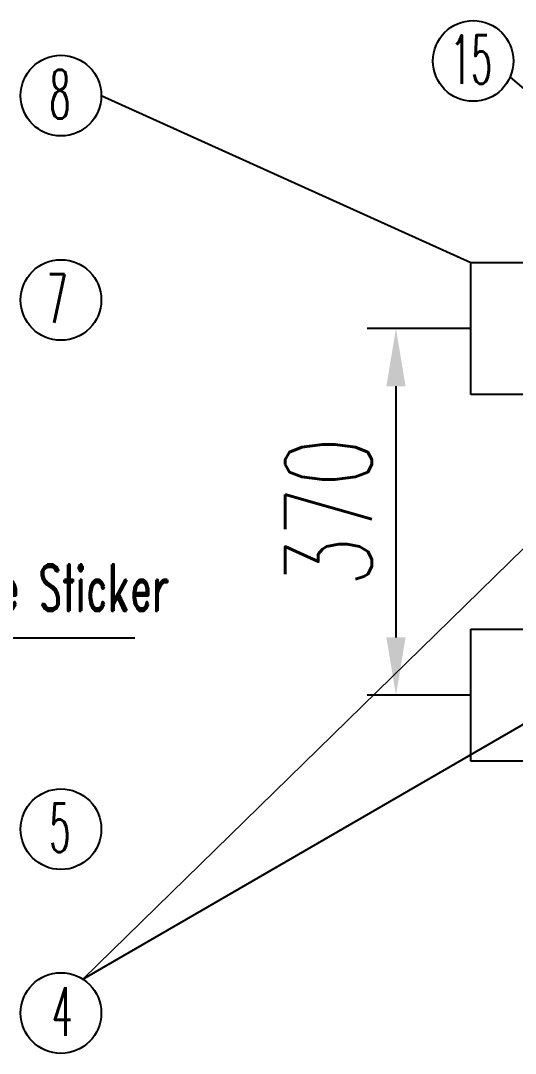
# Model space of a CAD drawing. Extents: x 4438 to 384502, y -178203 to -21188.
# Drawn here: x 374828 to 375086, y -173046 to -172510 of the extents above; entities that cross this region are included whole.
import ezdxf

# ---------------------------------------------------------------- set-up
doc = ezdxf.new("R2010")
doc.units = 0
doc.header["$LTSCALE"] = 8
doc.header["$MEASUREMENT"] = 0
doc.layers.get('0').update_dxf_attribs({"linetype": 'CONTINUOUS'})
doc.layers.get('DEFPOINTS').update_dxf_attribs({"linetype": 'CONTINUOUS'})
doc.layers.add('PL', color=5, linetype='CONTINUOUS')
doc.layers.add('细', color=7, linetype='CONTINUOUS', lineweight=20)
doc.styles.add('DFT', font='simplex', dxfattribs={"width": 0.67, "bigfont": 'dft'})
doc.styles.get("Standard").update_dxf_attribs({"font": 'txt.shx', "width": 0.5, "bigfont": 'intecad.shx'})
doc.styles.add('数字与字母', font='romand.shx', dxfattribs={"width": 0.8, "bigfont": 'hztxt.shx'})
doc.dimstyles.new('INTE$0', dxfattribs={"dimscale": 5, "dimtxt": 4, "dimasz": 3, "dimexe": 3, "dimexo": 0, "dimgap": 1, "dimtad": 1, "dimdec": 3, "dimdsep": 46, "dimtxsty": 'DFT', "dimcen": 0, "dimclrd": 3, "dimclre": 3, "dimclrt": 6, "dimadec": 0, "dimazin": 0, "dimtfac": 1, "dimtdec": 3, "dimtix": 1, "dimtmove": 1, "dimatfit": 0, "dimfxl": 1, "dimtolj": 1, "dimtzin": 0, "dimarcsym": 0})

# ---------------------------------------------------------------- blocks, each defined once
blk = doc.blocks.new('*D23')
at = {"color": 3, "lineweight": -2, "transparency": 16777216}
for p, q in [((375062.4, -172669.65), (375008.5, -172669.65)), ((375023.5, -172699.65), (375023.5, -172830.09)), ((375062.4, -172860.09), (375008.5, -172860.09))]:
    blk.add_line(p, q, dxfattribs=at)
at = {"color": 3, "transparency": 16777216}
for points in [[(375018.5, -172699.65), (375028.5, -172699.65), (375023.5, -172669.65)], [(375018.5, -172830.09), (375028.5, -172830.09), (375023.5, -172860.09)]]:
    blk.add_solid(points, dxfattribs=at)
at = {"layer": 'DEFPOINTS', "color": 0, "transparency": 16777216}
for p in [(375062.4, -172669.65), (375023.5, -172860.09), (375062.4, -172860.09)]:
    blk.add_point(p, dxfattribs=at)
at = {"color": 6, "transparency": 16777216, "insert": (374988.5, -172764.87), "char_height": 45, "attachment_point": 5, "rotation": 90, "style": 'DFT'}
blk.add_mtext('\\A1;370', dxfattribs=at)

msp = doc.modelspace()

# ---------------------------------------------------------------- linework, layer by layer
at = {"color": 1}
for p, q in [((375082.82, -172539.027), (375135.736, -172584.82)), ((374870.365, -172548.666), (375062.397, -172635.301)), ((374736.23, -172830.279), (374887.775, -172830.279)), ((374860.797, -173007.596), (375114.417, -172860.872))]:
    msp.add_line(p, q, dxfattribs=at)
for centre in [(375063.599, -172530.706), (374849.421, -172548.666), (374849.421, -172654.851), (374849.421, -172929.694), (374849.421, -173025.181)]:
    msp.add_circle(centre, 20.944, dxfattribs=at)
at = {"layer": 'PL', "color": 7, "ltscale": 0.5}
for p, q in [((375062.397, -172703.995), (375062.397, -172635.301)), ((375062.397, -172703.995), (375062.397, -172635.301)), ((375062.397, -172635.301), (375108.726, -172635.301)), ((375147.964, -172703.995), (375062.397, -172703.995)), ((375151.49, -172703.995), (375062.397, -172703.995)), ((375062.397, -172894.433), (375062.397, -172825.738)), ((375062.397, -172894.433), (375062.397, -172825.738)), ((375062.397, -172825.738), (375151.49, -172825.738)), ((375147.964, -172894.433), (375062.397, -172894.433)), ((375151.49, -172894.433), (375062.397, -172894.433))]:
    msp.add_line(p, q, dxfattribs=at)
at = {"layer": '细', "color": 1}
msp.add_line((374860.797, -173007.596), (375236.133, -172640.721), dxfattribs=at)

# ---------------------------------------------------------------- texts
at = {"color": 3, "linetype": 'Continuous', "width": 20.24686, "attachment_point": 3, "line_spacing_factor": 0.9}
for s, insert, char_height in [('15', (375073.422, -172517.324), 25.3086), ('8', (374854.321, -172535.284), 25.309), ('7', (374852.948, -172641.47), 25.309), ('5', (374854.293, -172916.312), 25.309), ('4', (374855.53, -173011.8), 25.309)]:
    msp.add_mtext(s, dxfattribs=dict(at, insert=insert, char_height=char_height))
at = {"layer": 'PL', "color": 7, "ltscale": 0.5, "style": '数字与字母', "width": 0.6}
msp.add_text('PCB Free Sticker', height=24.1034, dxfattribs=at).set_placement((374737.9, -172816.31))

# ---------------------------------------------------------------- dimensions: what is measured, and where the dimension line sits
at = {"color": 1}
dim = msp.add_linear_dim(base=(375023.504, -172860.086), p1=(375062.397, -172669.648), p2=(375062.397, -172860.086), angle=90, text='370', dimstyle='INTE$0', override={"dimtxt": 9, "dimasz": 6, "dimgap": 2.5, "dimdec": 2, "dimtdec": 2}, dxfattribs=at)
dim.commit()
dim.dimension.update_dxf_attribs({"geometry": '*D23', "text_midpoint": (374988.504, -172764.867)})

doc.saveas('drawing.dxf')
